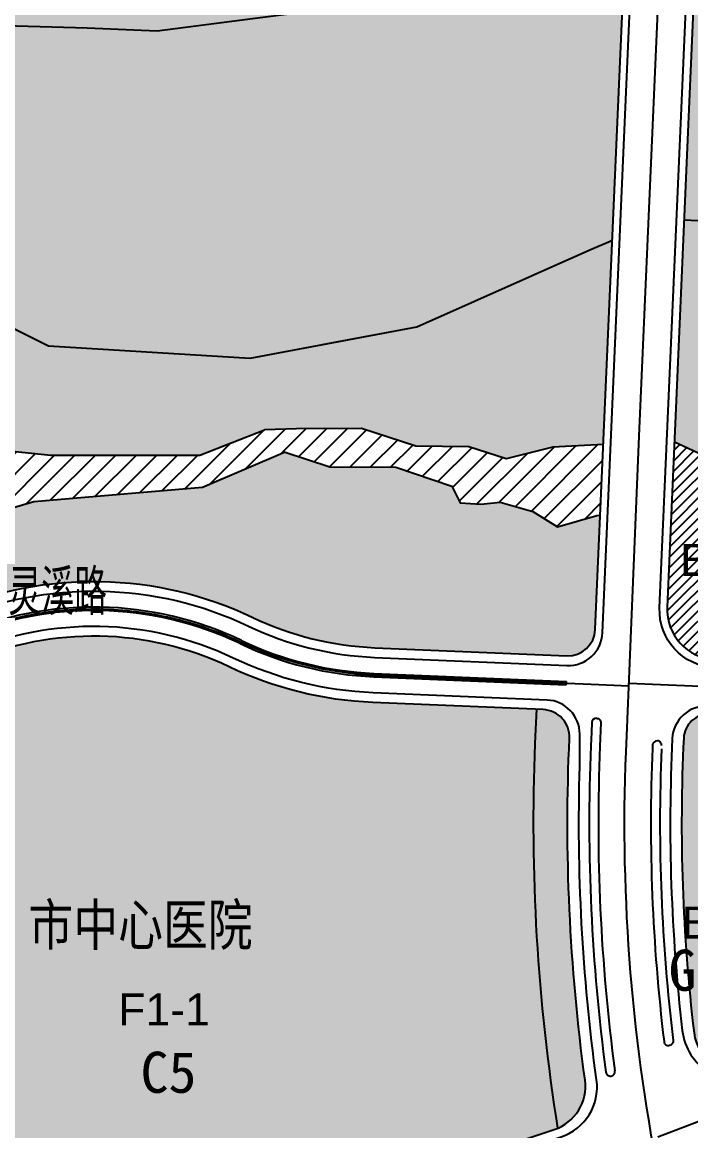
# Model space of a CAD drawing. Extents: x 2442 to 11417, y 1140 to 9206.
# Drawn here: x 7490.1 to 7783.1, y 5376.3 to 5861.9 of the extents above; entities that cross this region are included whole.
import ezdxf

# ---------------------------------------------------------------- set-up
doc = ezdxf.new("R2010")
doc.units = 0
doc.header["$LTSCALE"] = 1000
doc.header["$MEASUREMENT"] = 0
doc.linetypes.add('CENTER', pattern=[50.800000000000004, 31.75, -6.35, 6.35, -6.35])
doc.linetypes.add('CENTER2', pattern=[28.575000000000003, 19.05, -3.175, 3.175, -3.175])
for name, color, linetype in [('02-C5-医疗卫生', 231, 'Continuous'), ('08-G11-公园', 3, 'Continuous'), ('08-G12-街头绿地', 80, 'Continuous'), ('08-G22-防护绿地', 104, 'Continuous'), ('11-E1-水域', 130, 'Continuous'), ('14-z地块编号', 217, 'Continuous'), ('a-dlcenter', 1, 'CENTER'), ('road-name', 2, 'Continuous'), ('用地名称', 7, 'Continuous'), ('用地性质代码', 7, 'Continuous'), ('用地线', 5, 'Continuous'), ('蓝线', 5, 'Continuous'), ('道路', 7, 'Continuous'), ('道路红线', 12, 'Continuous'), ('道路绿化', 84, 'Continuous')]:
    doc.layers.add(name, color=color, linetype=linetype)
doc.styles.add('HZ', font='', dxfattribs={"width": 0.8})
doc.styles.get("Standard").update_dxf_attribs({"font": 'gbenor.shx', "bigfont": 'gbcbig.shx'})
doc.styles.add('xtx', font='')
doc.styles.get('HZ').set_extended_font_data('SimSun')
doc.styles.get('xtx').set_extended_font_data('SimSun')

msp = doc.modelspace()

# ---------------------------------------------------------------- hatches: boundary and pattern name
at = {"layer": '02-C5-医疗卫生'}
msp.add_hatch(color=256, dxfattribs=at).paths.add_polyline_path([(7723.242055698388, 5376.826512108652, 0.02010543766507137), (7724.746473157487, 5377.393699060174, -0.05039462425253198), (7714.814158754049, 5545.987382653402), (7715.438645403538, 5560.912071074662), (7643.699722037443, 5563.913808774392, -0.1010520396441175), (7580.78800377318, 5579.525467558397, 0.2158958833103427), (7466.942351704288, 5581.73368904483, -0.05175301909874693), (7435.014187741489, 5571.771143719118), (7443.479502156578, 5494.172111142639), (7243.567733703625, 5408.182799622065), (7267.613739230176, 5378.096626327592, -0.06248584485419765), (7334.574484121652, 5268.750020789845), (7338.066780482738, 5260.61181714015, 0.3895230410049748), (7352.872872325875, 5253.954415135158), (7500.254073787994, 5302.84897248797), (7518.243280314196, 5311.36896986493), (7543.005605807323, 5319.604392379275), (7562.374580882935, 5323.457806360995)])
at = {"layer": '08-G11-公园'}
for points in [[(7326.760100319411, 6662.601991176115), (7305.9736728589, 6690.760905100996), (7389.832371323309, 6752.663958507575, 0.1357236162791672), (7451.845413150708, 6831.730610696327), (7484.146198510205, 6818.252507522672, 0.05986107638331212), (7498.663538159305, 6869.56305949426), (7427.533442655729, 6872.540617378812), (7425.99733376586, 6865.033241698696), (7421.861471934859, 6849.658565581475), (7417.012996426456, 6835.675127657297), (7413.073485640558, 6827.009103220629), (7409.272428105798, 6819.358317512651), (7404.706537302785, 6810.908858192842), (7400.361241628282, 6803.535826711855), (7396.054450709587, 6796.773953866355), (7392.115761678869, 6790.953960061617), (7388.645918824096, 6786.071386613631), (7382.210214833731, 6777.661341056767), (7378.272532066037, 6772.882149792318), (7375.156028098538, 6769.213532563788), (7369.633967968818, 6763.088544826678), (7362.46221231865, 6755.695776611892), (7353.45289235983, 6747.231271084455), (7344.942095837368, 6739.897252159206), (7332.504551685793, 6730.317294115946), (7314.25480041212, 6718.498352977341), (7289.324542685424, 6702.35296862533), (7258.090125127253, 6682.152874573769), (7240.418088953157, 6670.680071318845), (7226.010703018521, 6661.377533804479), (7209.497305781009, 6650.655090660744), (7198.399999273326, 6643.468230388206), (7181.496274810799, 6632.549009025393), (7165.461389198279, 6622.164463703264), (7150.09106184246, 6612.210300954667), (7144.230179147083, 6608.80219686501), (7130.299094307231, 6599.882774160092), (7118.243398991773, 6591.053400343017), (7103.045254253392, 6578.214709084239), (7094.625280818619, 6570.143944258252), (7087.447524301567, 6562.632761728141), (7078.463850692967, 6552.281200778933), (7071.405126437046, 6543.274612524922), (7062.328174391001, 6530.363818739288), (7055.850710159187, 6520.701537302594), (7053.749344745605, 6517.424075632121), (7052.255502527229, 6515.047325426503), (7050.915552597086, 6512.880979272157), (7049.599040803619, 6510.719697754249), (7048.308583631022, 6508.56853501242), (7047.058996777717, 6506.453641587599), (7046.17797887652, 6504.943115656469), (7045.453690472316, 6503.688956329357), (7044.725660231407, 6502.416840897909), (7043.862783445628, 6500.893872086331), (7043.289370971943, 6499.872475050202), (7042.643368562591, 6498.712669350844), (7042.07491868644, 6497.683974302699), (7041.663886652554, 6496.935334773607), (7041.085645521852, 6495.875194759274), (7040.368797503763, 6494.549452217428), (7039.294554605314, 6492.538345196434), (7038.546559329325, 6491.120253539578), (7037.571449675716, 6489.249016573445), (7036.142744346993, 6486.459535278981), (7034.151001531362, 6482.470969734242), (7029.865641483212, 6473.455768559155), (7027.430709261945, 6468.037289847271), (7025.439151223222, 6463.424871103097), (7022.17604976089, 6455.631788835631), (7018.927132599794, 6446.728618982742), (7016.325552418948, 6438.091477202652), (7014.005631832629, 6428.338627044503), (7012.436748457962, 6419.436054632239), (7011.385343607483, 6410.639247086354), (7010.86380891167, 6402.92989333024), (7010.811102268736, 6390.202291110186), (7011.496414584826, 6379.993633035159), (7012.620776443682, 6371.145225634981), (7013.880006106255, 6364.076551661382), (7015.183212741643, 6358.17350459912), (7017.337305966838, 6350.134813981847), (7023.087385848996, 6333.927634426311), (7029.372364245144, 6320.577525832677), (7039.996174103924, 6303.206595470254), (7047.548993695531, 6293.285676346903), (7059.17427649116, 6280.621468194493), (7073.850235164774, 6266.808267128186), (7090.069876443138, 6246.235555177721), (7103.539128620414, 6220.224499622222), (7111.636028345582, 6191.623710554869), (7127.339141082622, 6137.240222674121), (7165.042932478294, 6058.594103249242), (7193.696883847375, 5998.72760700206), (7210.62875201783, 5974.000147951794), (7238.900272461413, 5954.739011757393), (7267.455738954634, 5933.934905483648), (7326.58442054108, 5907.032206419025), (7373.047609099515, 5886.346244364621), (7425.533342611287, 5862.075826051382), (7518.646049750711, 5859.395349136523), (7549.266294125659, 5858.171484246378), (7595.503347955353, 5864.027990445867), (7641.740401785055, 5869.884496645357), (7753.482462872785, 5875.018086054501), (7755.208182002215, 5914.418538873972, 0.4531020836073493), (7735.658623944639, 5933.137854109587), (7478.073619112948, 5910.631101778061, -0.2734745307605246), (7198.115539511125, 6044.742482530924), (7171.256486716717, 6112.31764622002), (7152.759436806371, 6162.28917211004), (7104.372029808398, 6303.257096466699, -0.3273852636235561), (7183.381127230034, 6556.76209154663)], [(8340.446538934444, 5842.206789260682), (8303.906511768964, 5836.758405512592), (8294.389006214922, 5900.58832784766), (8230.289093265603, 5906.231692355538, 0.1275770074352896), (8156.003795092387, 5893.788141085791), (7966.879609836471, 5809.386615390371, -0.1203467974983719), (7780.147491043598, 5775.366372510113), (7775.88728634967, 5678.100258237575), (7787.899844417274, 5672.510950750957), (7804.308169649642, 5673.006548916371, 0.09497544355785836), (7802.823430188047, 5686.66856082859), (7799.695723876134, 5696.864956988003, -0.2018522929439644), (7801.528830981533, 5715.003859279987), (7802.400425855921, 5716.602837768661, -0.3690900871512698), (7843.06796694797, 5732.122682310129), (7847.356171485653, 5730.593276361004, 0.2318451184757283), (7914.252114315672, 5738.188228078506), (7915.07222924886, 5738.712381414933, -0.1634412686731376), (7979.013572760168, 5754.676904732263), (8006.381037374554, 5752.500855211267, 0.2032253320973458), (8077.851347140914, 5776.315867610177), (8082.368849323931, 5780.299127306245, -0.2506661749386483), (8223.318451884781, 5813.513205644003), (8255.617633338068, 5804.928261702531, 0.1438161907898734), (8338.158486856864, 5807.065363779432), (8347.447839638075, 5810.056977673012, 0.2080717634909764), (8351.040514396289, 5813.219766963388, -0.09435464145936946)], [(7443.090522576434, 5749.387567047788), (7291.247230111499, 5794.554060566824), (7184.526121395436, 5785.286838040704), (7143.707933648172, 5786.835165612977), (7125.813626542099, 5792.794370294824), (7092.013238550237, 5820.604012513868), (7087.475886977486, 5817.133312590415), (7108.635881134295, 5789.470208638963), (7135.963469698712, 5777.178840358448), (7231.268442262346, 5774.447429762916), (7278.223569167856, 5789.102075309253), (7332.698229664514, 5766.376691910323), (7358.089174560509, 5704.801067252048), (7415.182550551347, 5681.34088670559), (7502.626939945942, 5672.278489266904), (7567.949833504229, 5672.278489266904), (7596.255270352687, 5683.393206310072), (7610.276049475734, 5683.696149622468), (7638.866163800749, 5683.859232970693), (7662.672322413679, 5676.243496885026), (7685.786059962587, 5675.913464026474), (7702.130774574257, 5670.632920676151), (7722.643008588217, 5675.738337451191), (7744.803165901582, 5676.858243593178), (7748.722748123263, 5766.347495791771), (7738.866389630092, 5762.169107460159), (7663.016398068544, 5728.49923081849), (7621.728138517471, 5720.688565127605), (7590.079650957421, 5714.701493775085), (7501.715502522254, 5720.09772754691)], [(7653.796676448649, 5666.904500503238), (7624.939777338507, 5667.073708944273), (7605.349213002195, 5673.546743135459), (7569.156622996334, 5658.036238526109), (7495.160323114767, 5651.845646660884), (7467.778425302807, 5643.70013032258), (7460.134326993876, 5604.90215861766, -0.2112284563692703), (7591.111600992118, 5601.19164720459, 0.1010520396441167), (7644.703064698712, 5587.892826758957), (7728.764427777613, 5584.375487066569, 0.4136415500669309), (7741.254605279065, 5595.839905788263), (7743.449444868603, 5645.950999893417), (7741.92774542841, 5645.780548138981), (7724.714705364811, 5640.818641716083), (7713.88701580091, 5647.566706224979), (7699.492555330523, 5651.641011401754), (7691.085174343413, 5650.749755355463), (7681.968234522591, 5651.369208756964), (7678.406308590201, 5658.651376075002)]]:
    msp.add_hatch(color=256, dxfattribs=at).paths.add_polyline_path(points)
at = {"layer": '08-G12-街头绿地'}
h = msp.add_hatch(color=256, dxfattribs=at)
h.paths.add_polyline_path([(8210.264741653102, 5508.005660709103), (8145.754931797834, 5522.91016462884, -0.1253924517308516), (8103.876790748726, 5428.583241151238, 0.4052264232188655), (8106.017777662809, 5407.809054839896), (8193.286178026134, 5334.588168984867, 0.02293183905540193), (8206.983868272075, 5324.126719690186, 0.387338661817995), (8233.691516908379, 5327.691990579136), (8315.932193617806, 5425.529881848644, -0.01316548534355476), (8323.337130021835, 5433.882487371331)])
h.paths.add_polyline_path([(7729.924785725188, 5548.253012078431, 0.4152484673461211), (7718.438794798384, 5560.786537248382), (7715.438645403538, 5560.912071074662), (7714.812711031549, 5545.95280040211, 0.05038429607198619), (7724.746473157487, 5377.393699060174, 0.338793017601825), (7736.758236873009, 5398.532048559244, -0.04551129167348218)])
h.paths.add_polyline_path([(8143.565803201026, 5299.819674412924), (8290.805803201027, 5299.819674412924), (8290.805803201027, 5334.419674412924), (8143.565803201026, 5334.419674412924)], flags=9)
h.paths.add_polyline_path([(8165.872106307952, 5407.097251248501), (8214.184521041921, 5407.097251248501), (8214.184521041921, 5435.947183035677), (8165.872106307952, 5435.947183035677)], flags=24)
h.paths.add_polyline_path([(8165.292469681174, 5381.771453202004), (8212.692469681175, 5381.771453202004), (8212.692469681175, 5416.371453202004), (8165.292469681174, 5416.371453202004)], flags=24)
h.paths.add_polyline_path([(8142.874056147216, 5430.701617745177), (8233.794056147215, 5430.701617745177), (8233.794056147215, 5465.301617745177), (8142.874056147216, 5465.301617745177)], flags=24)
msp.add_hatch(color=256, dxfattribs=at).paths.add_polyline_path([(7779.98371540471, 5548.338681196594, -0.4144032094302909), (7791.5100237045, 5558.79338828883, 0.02460744815122728), (7822.201534037819, 5558.79856263919), (7823.227457519568, 5551.210466960321), (7802.15255579888, 5538.885468017593), (7788.700488763941, 5509.753650333246), (7790.045694052844, 5488.913195974314), (7806.220565798945, 5482.856315824436), (7812.507842706253, 5430.354191104813), (7832.379727721091, 5410.900196742524), (7811.519433249343, 5402.916989133113, -0.4885560337951736), (7784.511300806618, 5419.231472422063, -0.04174571161942873)])
at = {"layer": '08-G22-防护绿地'}
h = msp.add_hatch(dxfattribs=at)
h.set_pattern_fill('ANSI31', color=256, scale=2, style=0)
h.set_pattern_definition([(45, (0, 0), (-4.490128060534576, 4.490128060534577), [])])
h.paths.add_polyline_path([(6863.046918702175, 6215.605612229556), (6862.50201569211, 6250.539549360292), (6849.692702833429, 6272.316081290617), (6825.717698369191, 6310.148060678468), (6832.597779972456, 6328.068291260145), (6818.314156034549, 6345.683797263584), (6787.457007469373, 6358.635235583495, -0.0828863950791581), (6765.793452167676, 6257.198498241362, 0.147941962389365), (6752.267347353256, 6092.712102379538), (6803.433192567622, 6093.641934528508), (6820.605259099987, 6066.7522840363), (6850.656325896728, 6055.595942020809), (6862.390568786853, 6067.896525651608), (6877.598394643975, 6060.983213820085), (6887.824993859069, 6040.957282566464), (6908.271728721709, 6047.343231901151), (6919.512622722433, 6015.199513309164), (6931.710565919083, 6000.868201580448), (6939.560800333026, 6000.658954073957), (6948.881860352942, 5981.066267887264), (6950.241459653228, 5952.691915968388), (6941.030522941121, 5937.103759558886), (6945.670526160634, 5921.481090220543), (6949.831607702938, 5891.71153976288), (6959.27507842699, 5873.439354216061), (6978.501213781517, 5863.528856142804), (6989.109670860837, 5849.880922379147), (7009.752849644963, 5843.668828661725), (7025.068747233852, 5847.995112874594), (7036.500173087455, 5845.443724352778), (7041.802283871192, 5833.77725570424), (7039.570875050738, 5820.997281586338), (7046.929150352595, 5816.166281840284), (7057.544600438446, 5813.560109365764), (7068.077016844281, 5808.368584790823), (7076.166712096825, 5800.84932591061), (7088.580975236665, 5782.367947792322), (7090.763697730934, 5776.503427971879), (7099.204058067801, 5766.625121822698), (7122.589554287955, 5757.892883878373), (7132.160443326499, 5756.527501323872), (7146.317332808591, 5756.699365546518), (7164.04433963169, 5763.407948277275), (7179.825415544251, 5766.159904571787), (7193.081067522884, 5761.11288657753), (7219.170254193486, 5757.880331225382), (7228.904320737604, 5753.292006947937), (7272.496318883379, 5759.787345649216), (7290.704188659841, 5762.707540454778), (7329.224734937341, 5740.219050613179), (7312.825186056465, 5712.295852579065), (7345.320937342722, 5684.071693015855), (7377.306530051951, 5670.332924189978), (7397.002696920816, 5667.528903226446), (7428.884197238159, 5656.008781481901), (7443.227080658829, 5641.665898061228), (7453.030104009505, 5601.967992376297, 0.01399678453520703), (7460.147671928074, 5604.969891443492), (7467.778425302807, 5643.700130322579), (7495.160323114762, 5651.845646660883), (7569.156622996332, 5658.036238526109), (7605.349213002193, 5673.546743135458), (7624.939777338507, 5667.073708944272), (7653.796676448647, 5666.904500503237), (7678.406308590202, 5658.651376075002), (7681.968234522592, 5651.369208756964), (7691.085174343411, 5650.749755355465), (7699.492555330523, 5651.641011401753), (7713.887015800909, 5647.566706224979), (7724.714705364815, 5640.818641716083), (7743.461342100082, 5646.222629441711), (7744.80316590158, 5676.858243593177), (7722.643008588218, 5675.73833745119), (7702.130774574256, 5670.632920676153), (7685.786059962589, 5675.913464026473), (7662.67232241368, 5676.243496885025), (7638.866163800747, 5683.859232970692), (7610.276049475744, 5683.696149622469), (7596.25527035269, 5683.393206310072), (7567.949833504232, 5672.278489266904), (7502.626939945953, 5672.278489266904), (7415.182550551348, 5681.34088670559), (7358.08917456051, 5704.801067252049), (7332.698229664511, 5766.376691910323), (7278.223569167856, 5789.102075309253), (7231.268442262344, 5774.447429762917), (7135.963469698708, 5777.178840358445), (7108.635881134296, 5789.470208638964), (7047.414998856452, 5869.506130100053), (6996.517360467489, 5903.990259254115), (6963.69876170331, 6002.791751446497), (6939.376334968462, 6032.818727426717), (6919.813233763207, 6123.185866842525)])
h = msp.add_hatch(dxfattribs=at)
h.set_pattern_fill('ANSI31', color=256, scale=2, style=0)
h.set_pattern_definition([(45, (0, 0), (-2.245064030267288, 2.245064030267288), [])])
h.paths.add_polyline_path([(7803.14100495097, 5662.560293456901, -0.04836723375019279), (7803.757020594231, 5668.996965687837, 0.02774247155119005), (7804.308169649642, 5673.006548916371), (7787.899844417273, 5672.510950750955), (7775.887286349673, 5678.100258237577), (7772.714301910774, 5605.656822019912, 0.4136950597116414), (7793.691649961729, 5582.716967494164, 0.009974397265988718), (7805.177249696359, 5582.422941209622), (7811.633201336248, 5622.157004594907), (7793.896683304602, 5641.844030823354), (7788.882998510589, 5659.083802490221)])
at = {"layer": '11-E1-水域'}
for points in [[(7198.399999273392, 6643.468230388205), (7181.496274810889, 6632.549009025277), (7165.461389198279, 6622.164463703264), (7150.091061842468, 6612.210300954669), (7144.230179147095, 6608.80219686502), (7130.299094307235, 6599.882774160087), (7118.243398991765, 6591.053400343011), (7103.045254253394, 6578.214709084244), (7094.625280818635, 6570.143944258264), (7087.447524301553, 6562.632761728123), (7078.463850692952, 6552.281200778917), (7071.405126437056, 6543.27461252493), (7062.32817439097, 6530.363818739249), (7055.850710159182, 6520.701537302574), (7053.749344745691, 6517.424075632243), (7052.255502527189, 6515.047325426431), (7050.915552597071, 6512.880979272149), (7049.59904080354, 6510.719697754181), (7048.308583631099, 6508.568535012434), (7047.058996777607, 6506.453641587484), (7046.177978876724, 6504.943115656783), (7045.453690472572, 6503.688956329771), (7044.725660231412, 6502.416840897873), (7043.862783445615, 6500.893872086304), (7043.289370971838, 6499.872475050091), (7042.643368562703, 6498.712669350854), (7042.074918686525, 6497.683974302906), (7041.663886652587, 6496.935334773627), (7041.085645521739, 6495.875194759126), (7040.368797503814, 6494.549452217349), (7039.294554605333, 6492.538345196422), (7038.546559329423, 6491.120253539726), (7037.571449675714, 6489.249016573447), (7036.142744346971, 6486.459535278997), (7034.151001531361, 6482.470969734267), (7029.865641483206, 6473.455768559144), (7027.430709261967, 6468.037289847273), (7025.439151223233, 6463.424871103152), (7022.176049760892, 6455.631788835612), (7018.927132599791, 6446.728618982729), (7016.325552418946, 6438.091477202651), (7014.005631832632, 6428.338627044516), (7012.43674845796, 6419.436054632237), (7011.385343607486, 6410.639247086372), (7010.863808911669, 6402.929893330235), (7010.811102268737, 6390.202291110181), (7011.496414584823, 6379.993633035167), (7012.620776443686, 6371.145225634974), (7013.880006106257, 6364.076551661366), (7015.183212741649, 6358.173504599078), (7017.337305966839, 6350.134813981849), (7023.087385848994, 6333.927634426317), (7029.372364245144, 6320.577525832666), (7039.996174103928, 6303.206595470255), (7047.548993695551, 6293.285676346897), (7059.174276491162, 6280.621468194491), (7073.850235164771, 6266.808267128185), (7090.069876443141, 6246.23555517772), (7103.539128620415, 6220.224499622214), (7111.636028345569, 6191.623710554684), (7127.339141082623, 6137.240222674127), (7165.042932478294, 6058.594103249242), (7193.696883847382, 5998.727607002048), (7210.628752017833, 5974.00014795179), (7238.90027246138, 5954.739011757394), (7267.455738954633, 5933.934905483645), (7326.584420540796, 5907.03220641914), (7373.047609099584, 5886.346244364619), (7425.533342611286, 5862.075826051382), (7518.64604975062, 5859.395349136522), (7549.26629412566, 5858.171484246378), (7595.503347955353, 5864.027990445867), (7641.740401785039, 5869.884496645356), (7753.482462872786, 5875.018086054501), (7748.722748123279, 5766.347495792088), (7738.866389630067, 5762.169107460156), (7663.016398068542, 5728.499230818488), (7590.079650957418, 5714.701493775084), (7501.715502522255, 5720.097727546909), (7443.090522576433, 5749.387567047786), (7291.247230111505, 5794.554060566822), (7184.526121395445, 5785.286838040704), (7143.707933648173, 5786.835165612978), (7125.813626542098, 5792.794370294824), (7092.013238550237, 5820.604012513867), (7084.060178741376, 5834.508843808603), (7081.077820044986, 5853.379658634449), (7086.048443693595, 5908.99894307254), (7094.001464770524, 5946.740613465084), (7096.983862198846, 5995.407472070595), (7086.901540930904, 6031.255587546653), (7053.756739286055, 6109.884508203042), (7047.96099549296, 6125.474060723349), (7031.184750434015, 6160.153573098147), (7011.726123718704, 6200.378044801547), (6998.486214888445, 6224.105310963912), (6979.890185569215, 6243.915941153), (6940.550528095695, 6260.001184215689), (6917.87568964462, 6281.682774569772), (6864.687870366826, 6315.10302903789), (6841.212089294053, 6342.829870151424), (6823.965054570603, 6382.545258885222), (6814.143507777564, 6424.715274308996), (6815.395823166415, 6458.631472900065), (6822.914935765763, 6474.50309113166), (6826.382607715578, 6479.298287236396), (6830.565953766502, 6484.051446142475), (6836.568226780172, 6489.858914849458), (6843.56337432028, 6495.719628283248), (6850.136022248163, 6500.188266755144), (6856.681533298068, 6503.819155294432), (6870.859316574157, 6510.996136789054), (6888.727036228888, 6520.934872853937), (6907.867083588579, 6532.027995981632), (6927.757454231421, 6544.061283388168), (6935.742232984312, 6547.825338717817), (6943.48495367518, 6551.47528694862), (6969.125640781637, 6563.817015755315), (7019.797426001322, 6591.243785032841), (7051.768386692042, 6608.545300350288), (7077.260873065782, 6622.34089695078), (7101.662004524105, 6635.545902600414), (7122.068084408911, 6649.006036682197), (7132.363513269738, 6655.797044738549), (7144.979337354878, 6664.118622973845), (7163.009521339302, 6676.011577858896), (7175.818757444603, 6684.460733352557), (7186.796299120169, 6691.648211705239), (7200.518282095602, 6700.284351410077), (7212.030925168822, 6707.530014500091), (7226.479297309457, 6716.623318327772), (7241.238563806094, 6725.91228305096), (7254.791093694244, 6734.44177486548), (7270.116765026933, 6744.087225566817), (7282.713286635607, 6752.156431568123), (7291.551640949907, 6759.847986824265), (7299.265775894224, 6768.862960651539), (7306.025146686865, 6778.951813733855), (7312.416424892109, 6787.550094949389), (7323.404711313766, 6799.871792383989), (7343.966317635033, 6819.316816124615), (7348.539515233962, 6830.895070671751), (7350.680924549088, 6853.593452300923), (7352.815085261109, 6869.13266292869), (7351.591507694524, 6889.46630749544), (7355.218412972139, 6906.012180301657), (7362.311948617015, 6945.30403936249), (7363.620488133529, 6955.286122613804), (7432.255532132223, 6952.41300941231), (7431.836117436291, 6942.393722287089), (7432.310221168887, 6934.862495818602), (7432.503486044712, 6929.761222564419), (7432.59866759229, 6923.843840634465), (7432.613845146298, 6918.88439565944), (7432.461590428224, 6914.332444905236), (7432.148282715767, 6907.602900565745), (7431.878062278609, 6903.619186729059), (7430.715907654716, 6892.049947773146), (7428.700709986286, 6878.245365543083), (7425.997333765858, 6865.033241698695), (7421.861471934866, 6849.658565581492), (7417.012996426458, 6835.6751276573), (7413.073485640567, 6827.00910322065), (7409.272428105784, 6819.358317512646), (7404.706537302796, 6810.908858192857), (7400.361241628285, 6803.535826711865), (7396.054450709585, 6796.773953866365), (7392.115761678868, 6790.95396006161), (7388.645918824091, 6786.071386613622), (7382.210214833727, 6777.661341056755), (7378.272532066039, 6772.882149792315), (7375.156028098514, 6769.213532563773), (7369.63396796883, 6763.088544826689), (7362.462212318649, 6755.695776611891), (7353.452892359848, 6747.23127108447), (7344.942095837368, 6739.897252159204), (7332.504551685789, 6730.317294115942), (7314.25480041212, 6718.498352977341), (7289.324542685424, 6702.35296862533), (7258.090125127353, 6682.152874573711), (7240.418088953364, 6670.680071319136), (7226.010703018614, 6661.377533804482), (7209.497305780372, 6650.655090660206)], [(8339.363142, 6034.903346753385, 0.1004311427581459), (8143.727882266219, 5991.245579371588), (7963.332796500084, 5910.739638547493, -0.1159121107264336), (7830.322737925356, 5885.302832935538), (7785.045664319643, 5887.198154272675), (7780.147491043565, 5775.366372510115, 0.1203467974983953), (7966.879609836475, 5809.386615390373), (8156.003795092387, 5893.788141085791, -0.1275770074352991), (8230.289093265608, 5906.231692355538), (8339.363141999998, 5896.628799199585)]]:
    msp.add_hatch(color=256, dxfattribs=at).paths.add_polyline_path(points)

# ---------------------------------------------------------------- linework, layer by layer
at = {"layer": 'a-dlcenter', "linetype": 'CENTER2'}
msp.add_line((7794.261458491984, 5570.68062634831), (7755.949463864854, 5572.283696944149), dxfattribs=at)
at = {"layer": 'a-dlcenter', "color": 5, "linetype": 'CENTER2', "flags": 128}
msp.add_lwpolyline([(9187.2613529256, 4284.380285260916), (8744.172058941054, 4380.42365745469, -0.1374923759303288), (8409.971430195523, 4557.326268705468), (8107.761632776447, 4844.928049624389), (8066.916448434341, 4876.285102806612, -0.2434994972775193), (7754.695698531591, 5542.319801711998), (7760.476942365107, 5680.486507074251), (7771.761942365107, 5938.138000000003), (7798.216666422302, 6582.036076854334), (7812.831443208008, 6931.185443250371), (7825.282366876455, 7228.623865337679, 0.07056138934513205), (7803.076901042822, 7452.201657299328), (7729.887132158471, 7752.033828823052), (7694.203392843588, 7798.252838069543, 0.01292804160113708), (7628.914862905108, 7878.442774080836), (7520.358, 8004.951)], format="xyb", dxfattribs=at)
at = {"layer": 'a-dlcenter', "linetype": 'CENTER2', "flags": 128}
for points in [[(6742.804981749494, 5565.608897690651), (6817.530768028068, 5596.683075454853, -0.1622852280813619), (7007.079717187, 5610.317588047918), (7030.114044010728, 5604.424338552794, 0.1593129417986167), (7154.143187319237, 5612.55951469478, -0.2219361548322888), (7323.098451580873, 5603.202505918761), (7332.107733921497, 5598.372526700107, 0.2283461134075428), (7462.204528394823, 5592.75879812766, -0.2147943058948538), (7585.949802382778, 5590.358557381433, 0.09560801928886392), (7644.20139336802, 5575.903317766677), (7739.426742320869, 5571.918848715433), (7755.905346708445, 5571.229342298161)], [(7768.624027765729, 5373.652238011468), (7949.531216885702, 5442.885184398476, -0.2723475840092645), (8069.552325056897, 5422.740339475571), (8185.573097408262, 5325.395324627313, 0.05546311831506005), (8222.39611511385, 5300.885132666779, -0.07714717373854085), (8271.954231424897, 5264.717009734981), (8399.596994332462, 5137.317437823312)]]:
    msp.add_lwpolyline(points, format="xyb", dxfattribs=at)
msp.add_lwpolyline([(7755.92768369018, 5571.228407662443), (7755.905351718552, 5571.229462035352)], dxfattribs=at)
at = {"layer": '用地线', "flags": 128}
for points in [[(7415.18255055135, 5681.34088670559), (7502.626939945945, 5672.278489266904), (7567.94983350423, 5672.278489266904), (7596.255270352688, 5683.393206310072)], [(7744.803165901582, 5676.858243593178), (7722.643008588217, 5675.73833745119), (7702.130774574257, 5670.632920676152), (7685.78605996259, 5675.913464026473), (7662.672322413684, 5676.243496885025), (7638.86616380075, 5683.859232970693), (7610.276049475785, 5683.696149622469), (7596.255270352687, 5683.393206310072)], [(7775.887286349672, 5678.100258237576), (7787.899844417272, 5672.510950750956), (7804.308169649641, 5673.006548916371)], [(7605.349213002195, 5673.546743135459), (7569.156622996334, 5658.036238526109), (7495.160323114762, 5651.845646660882), (7467.778425302806, 5643.700130322579), (7460.134326993876, 5604.90215861766)], [(7605.349213002195, 5673.546743135459), (7624.939777338508, 5667.073708944272), (7653.796676448646, 5666.904500503237), (7678.406308590203, 5658.651376075002), (7681.968234522591, 5651.369208756964), (7691.08517434341, 5650.749755355464), (7699.492555330522, 5651.641011401754), (7713.887015800909, 5647.566706224979), (7724.714705364813, 5640.818641716083), (7741.927745428411, 5645.78054813898), (7743.449444868604, 5645.950999893417)]]:
    msp.add_lwpolyline(points, dxfattribs=at)
msp.add_lwpolyline([(7715.447607221581, 5561.126250740634), (7714.814158754049, 5545.987382653402, 0.05039463584647969), (7724.746479330401, 5377.393660699211, 0.05039463584647969)], format="xyb", dxfattribs=at)
at = {"layer": '蓝线', "linetype": 'Continuous', "ltscale": 0.3}
for points in [[(7127.339141082623, 6137.240222674125), (7165.042932478294, 6058.594103249242), (7193.696883847382, 5998.72760700205), (7210.628752017832, 5974.000147951791), (7238.900272461353, 5954.73901175741), (7267.455738954633, 5933.934905483646), (7326.584420540767, 5907.032206419115), (7373.047609099564, 5886.346244364624), (7425.533342611287, 5862.075826051382), (7518.64604975064, 5859.395349136522), (7549.266294125662, 5858.171484246378), (7595.503347955353, 5864.027990445867), (7641.740401785044, 5869.884496645355), (7753.482462872786, 5875.018086054501)], [(7053.756739286057, 6109.884508203044), (7086.901540930903, 6031.255587546656), (7096.983862198846, 5995.407472070594), (7094.001464770525, 5946.740613465085), (7086.048443693595, 5908.99894307254), (7081.077820044986, 5853.379658634451), (7084.060178741376, 5834.508843808602), (7092.013238550237, 5820.604012513868), (7125.813626542098, 5792.794370294825), (7143.707933648169, 5786.835165612978), (7184.526121395438, 5785.286838040704), (7291.247230111505, 5794.554060566823), (7443.090522576435, 5749.387567047787), (7501.715502522255, 5720.097727546909), (7590.079650957421, 5714.701493775085), (7663.016398068543, 5728.49923081849), (7738.866389630084, 5762.169107460154), (7748.722748123278, 5766.347495792088)], [(7621.728138517471, 5720.688565127605), (7663.016398068543, 5728.49923081849), (7738.866389630084, 5762.169107460154), (7748.722748124535, 5766.34749579231)]]:
    msp.add_lwpolyline(points, dxfattribs=at)
msp.add_lwpolyline([(7780.147491043565, 5775.366372510115, 0.1203467974983933), (7966.879609836471, 5809.386615390371), (8156.003795092387, 5893.788141085791, -0.1275770074352896), (8230.289093265603, 5906.231692355538), (8339.363141999991, 5896.628799199586)], format="xyb", dxfattribs=at)
at = {"layer": '道路', "flags": 128}
for points in [[(7818.642251452616, 5634.347894717358, -0.2209025812249684), (7839.742408773483, 5601.339484320312), (7841.649652039785, 5587.186139239996, -0.4237792798976417), (7836.310757215859, 5580.415667492775, -0.03698610478638208), (7793.260111567032, 5579.233128960571, -0.4134213996463759), (7769.445560491399, 5605.300070643054), (7783.108605249051, 5917.245474253134, -0.2740692172028052), (7804.303649695639, 5949.682768282652), (7982.58399677223, 6037.351314116549, -0.03263753773955318), (8042.367161238583, 6062.04928166152), (8129.075118341614, 6091.412008197966, -0.08182682424661647), (8170.780241698614, 6098.280582298172), (8322.864307866013, 6098.271250211636, -0.414195590158327), (8341.863141999998, 6079.271250247406), (8341.863142, 6049.908632832317)], [(6812.104206512, 5957.725519494759), (7046.549174292391, 5694.494449906855, -0.04746007823054407), (7103.341274000273, 5617.054522066223, 0.3204625113553429), (7119.31481951461, 5610.061956549024, 0.04349004782746067), (7151.257994322797, 5619.752439091247, -0.2219361548325448), (7326.760275074723, 5610.032846225063), (7335.769557415178, 5605.202867006499, 0.2283461134073636), (7459.144684173963, 5599.879181076917, -0.2158958833103418), (7589.283463984598, 5597.354927892244, 0.1010520396441168), (7644.525389435779, 5583.64654232419), (7728.834094851299, 5580.118853203849, 0.4136415500669299), (7744.446816728115, 5594.449376605967), (7758.484339176573, 5914.944601756591, 0.4531020836073136)]]:
    msp.add_lwpolyline(points, format="xyb", dxfattribs=at)
at = {"layer": '道路', "ltscale": 0.01, "flags": 128}
msp.add_lwpolyline([(8060.922383608552, 5625.865336546549), (7897.577918158974, 5575.575667467443, -0.08776524481624068), (7790.721738266659, 5562.319587951478, 0.4153688174141787), (7774.964297879816, 5548.055041973302, 0.04106355494582923), (7779.359005276336, 5420.227944841288, 0.4891908569155125), (7813.125175904611, 5399.783957013724), (7909.854799265268, 5436.802258280473), (7946.493153827793, 5450.82370900045, -0.258558852683073), (8069.836400336647, 5433.374979554739, 0.404398613910246), (8090.534918487296, 5435.913167002671, 0.1986178461972397), (8132.65983315203, 5578.081599829892), (8128.580993439664, 5617.132881267881, 0.01113535788253324), (8127.492315409298, 5625.70398384767, 0.428219138301184), (8109.733631061104, 5638.195265937005, 0.02562437457795603), (8060.922383608122, 5625.865336546416)], format="xyb", dxfattribs=at)
at = {"layer": '道路', "flags": 128}
msp.add_lwpolyline([(7726.256180960378, 5373.612086488944, 0.3615762836577138), (7741.797385415036, 5398.590896343117, -0.04198212766946392), (7734.457813613709, 5535.853917004093), (7734.457813613709, 5549.984492510071, 0.4020176840672634), (7720.084902777003, 5564.971378750423), (7643.877397300376, 5568.160093209159, -0.1010520396441174), (7582.6161407807, 5583.362186870744, 0.2158958833103418), (7465.264372615484, 5585.638415178318, -0.2283461134073748), (7328.445910427792, 5591.542186393728), (7319.436628087343, 5596.372165612288, 0.2219361548325449), (7157.028380315704, 5605.366590298324, -0.03556780250428482), (7128.91923113438, 5596.351237047921, 0.4803321935828759), (7122.326820571803, 5582.200019065125, -0.01129929939707682), (7132.024193875053, 5561.441330163165, 0.06505442548173014), (7198.179393976596, 5452.158636731738), (7261.364465774867, 5373.101971056128, -0.06709188453897305), (7331.039574368751, 5256.943488113902, 0.3892490318412467), (7349.541553217361, 5248.634852017413), (7501.745448748154, 5299.129365737779), (7519.735999999975, 5307.649999999907), (7544.031000000017, 5315.729999999981), (7563.398515511757, 5319.583123604756)], format="xyb", close=True, dxfattribs=at)
at = {"layer": '道路红线', "flags": 128}
for points in [[(8351.04051439628, 5813.219766963405, -0.1354555710036107), (8339.363143671575, 5855.53294673678), (8339.363142000002, 6080.771158319471, 0.4141955879847919), (8324.364062420536, 6095.771158179911), (8170.780088295192, 6095.780582302878, 0.08182682424660494), (8129.876986541195, 6089.044096166134), (8043.169029438181, 6059.681369629692, 0.03263753773954971), (7983.687191405579, 6035.107887808209), (7805.908172827919, 5947.685867972295, 0.2740692172028926), (7786.386421363957, 5917.809412945093), (7772.714301910774, 5605.656822019911, 0.413695059711629), (7793.691649961768, 5582.716967494163, 0.04151482736641001), (7841.400989553327, 5584.504035586014)], [(6818.07827408447, 5963.04628228214), (7052.523241864861, 5699.815212694235, -0.04761349371251493), (7110.372943604201, 5620.882511990802, 0.3282219063091136), (7123.477140449725, 5615.354521079368, 0.03661127433336261), (7149.675791711838, 5623.696946018339, -0.2219361548325452), (7328.768371829327, 5613.778516715663), (7337.777654169777, 5608.948537497102, 0.2283461134073736), (7457.466705085159, 5603.783907210403, -0.2158958833103423), (7591.111600992118, 5601.19164720459, 0.1010520396441168), (7644.703064698712, 5587.892826758957), (7728.764427777613, 5584.375487066569, 0.4136415500669308), (7741.254605279065, 5595.839905788263), (7755.208182002215, 5914.418538873968, 0.4531020836074915)], [(8061.952242173878, 5622.520281788338), (7898.607776724477, 5572.230612709287, -0.08714513735671506), (7791.5100237045, 5558.79338828883, 0.4144032094302704), (7779.9837154047, 5548.33868119641, 0.04174571161938557), (7784.511300806618, 5419.231472422062, 0.4885560337951736), (7811.519433249343, 5402.916989133113), (7908.603832123806, 5440.071062528357), (7945.242186686471, 5454.092513248388, -0.141522894542503), (8018.23873638216, 5460.26254781133, -0.112932897893995), (8071.956770451331, 5436.159623721692, 0.4052443731379355), (8088.537713491016, 5438.215467073567, 0.1978916985365337), (8129.676064633837, 5577.769950299419), (8125.597224921471, 5616.821231737407, 0.01043611294601331), (8124.603733389657, 5624.731408267509, 0.429061998502563), (8110.391257303443, 5634.757510330925, 0.02561149381929758), (8061.952242173451, 5622.520281788206)], [(7338.066780482738, 5260.61181714015, 0.3895230410049748), (7352.872872325875, 5253.954415135158), (7500.254073787998, 5302.848972487972), (7518.243280314193, 5311.36896986493), (7543.005605807323, 5319.604392379276), (7562.374580882939, 5323.457806360997), (7723.242055698388, 5376.826512108652, 0.3613598877363997), (7736.758236873009, 5398.532048559243, -0.0455112916734824), (7729.924785725188, 5548.253012078431, 0.4152484673461029), (7718.438794798385, 5560.786537248382), (7643.699722037443, 5563.913808774392, -0.1010520396441174), (7580.78800377318, 5579.525467558397, 0.2158958833103427), (7466.942351704288, 5581.73368904483, -0.2283461134073746), (7326.437813673188, 5587.796515903128), (7317.428531332739, 5592.626495121688, 0.2219361548325456), (7158.610582926663, 5601.422083371232, -0.02803848599004968), (7136.099412705459, 5593.826833930123, 0.469039244740768), (7131.034537803096, 5582.615088198766, -0.009604531324292887), (7139.346979705238, 5564.662635439797, 0.06505442548173025), (7204.428667431906, 5457.1532920032), (7267.613739230176, 5378.096626327592, -0.06248584485419762), (7334.574484121652, 5268.750020789845), (7338.066780482738, 5260.61181714015)]]:
    msp.add_lwpolyline(points, format="xyb", dxfattribs=at)
at = {"layer": '道路绿化', "color": 84, "ltscale": 100}
for p, q in [((7644.170038909913, 5575.153973454657), (7728.488840054873, 5571.625861903536)), ((7644.232747826242, 5576.652662078692), (7728.551548971202, 5573.124550527571)), ((7728.488840054874, 5571.625861903536), (7728.551548971202, 5573.12455052757))]:
    msp.add_line(p, q, dxfattribs=at)
at = {"layer": '道路绿化', "color": 84, "ltscale": 100, "flags": 128}
for points in [[(7741.796351181158, 5557.011286847684, 0.4142082257734695), (7739.714489317772, 5555.096683646188), (7739.539031121652, 5550.905213554587), (7739.290138639819, 5544.959493054226)], [(7741.796351181156, 5557.011286847684, -0.4142188989927257), (7743.710989267662, 5554.929387051753), (7743.286638589711, 5544.792196459791)], [(7768.404856028835, 5547.094099261428, 0.4142082257732291), (7766.32299416545, 5545.179496059932)], [(7770.31949411534, 5545.012199465496, 0.4142188989924504), (7768.404856028834, 5547.094099261427)], [(7739.290138639813, 5544.959493054056, 0.043967432112465), (7745.878482292777, 5401.96614498923)], [(7743.286638589705, 5544.792196459622, 0.043967432112465), (7749.842666639222, 5402.500225945083)], [(7766.266513301587, 5543.830241041624, 0.04084164197392091), (7771.383643829474, 5415.332060547968, 0.4149585610284135), (7773.616244391333, 5413.589694907736)], [(7770.263013251479, 5543.662944447189, 0.04084164197392055), (7775.354184968824, 5415.816625363775, -0.4134689559717961), (7773.616244391331, 5413.589694907736)], [(7745.87848229276, 5401.966144989353, 0.4149338282287913), (7748.132487135455, 5400.251755806609)], [(7748.132487135455, 5400.25175580661, 0.4134936631657036), (7749.842666639205, 5402.500225945206)]]:
    msp.add_lwpolyline(points, format="xyb", dxfattribs=at)
for points in [[(7741.796351181157, 5557.011286847684), (7741.796351181155, 5557.011286847684)], [(7768.404856028833, 5547.094099261427), (7768.404856028834, 5547.094099261428)], [(7766.322994165447, 5545.179496059932), (7766.266513301593, 5543.830241041788)], [(7773.616244391331, 5413.589694907736), (7773.616244391332, 5413.589694907736)], [(7748.132487135455, 5400.25175580661), (7748.132487135455, 5400.25175580661)]]:
    msp.add_lwpolyline(points, dxfattribs=at)
at = {"layer": '道路绿化', "color": 84, "ltscale": 100}
for centre, radius, start, end in [((7521.427319764285, 5454.944934592784), 150.75, 64.52292746002578, 113.254661659372), ((7521.427319764285, 5454.944934592784), 149.25, 64.52292746002578, 113.254661659372), ((7650.472285001013, 5725.772180170204), 150.75, 244.5229274600258, 267.6039975613748), ((7650.472285001013, 5725.772180170204), 149.25, 244.5229274600258, 267.6039975613748)]:
    msp.add_arc(centre, radius, start, end, dxfattribs=at)

# ---------------------------------------------------------------- texts
at = {"layer": '14-z地块编号', "linetype": 'Continuous', "char_height": 14, "width": 55.68540158630408, "attachment_point": 1, "style": 'xtx'}
for s, insert in [('\\pt28;{\\fArial|b0|i0|c0|p32;B\\fArial|b0|i0|c238|p32;5\\fArial|b0|i0|c0|p32;-1c}', (7778.427648731864, 5633.327557834693)), ('\\pt28;{\\fArial|b0|i0|c0|p32;B6-3}', (7779.048718512896, 5474.473742639597)), ('\\pt28;{\\fArial|b0|i0|c0|p32;F1-1}', (7532.185905801566, 5436.431205767185))]:
    msp.add_mtext(s, dxfattribs=dict(at, insert=insert))
at = {"layer": 'road-name', "color": 7, "insert": (7484.070128024116, 5622.203785143784), "char_height": 20, "width": 193.3333333333334, "attachment_point": 1}
msp.add_mtext('灵溪路', dxfattribs=at)
at = {"layer": '用地名称', "insert": (7492.877072081228, 5475.47982351037), "char_height": 18, "width": 152.2164699306962, "attachment_point": 1, "style": 'HZ'}
msp.add_mtext('\\pt60;市中心医院', dxfattribs=at)
at = {"layer": '用地性质代码', "char_height": 18, "width": 193.3333333333334, "attachment_point": 1}
for s, insert in [('{\\fSimSun|b0|i0|c134|p54;G12}', (7773.370170697205, 5455.622237507769)), ('{\\fSimSun|b0|i0|c134|p54;C5}', (7541.964288699436, 5410.915145948076))]:
    msp.add_mtext(s, dxfattribs=dict(at, insert=insert))

doc.saveas('drawing.dxf')
